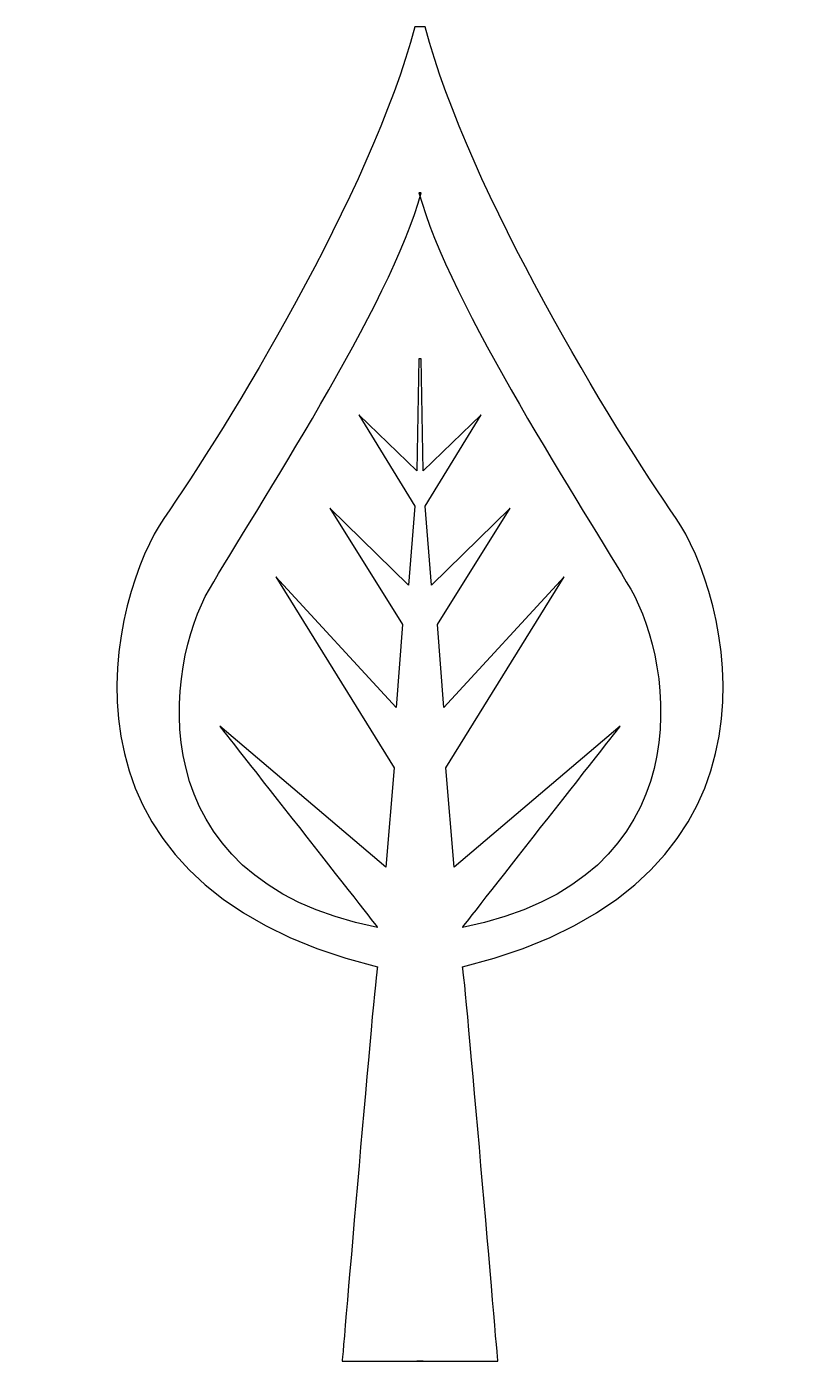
# Model space of a CAD drawing. Header units: centimetres. Extents: x -5.5 to 5.5, y -9.3 to 9.3.
import ezdxf

# ---------------------------------------------------------------- set-up
doc = ezdxf.new("R2010")
doc.units = ezdxf.units.CM
doc.header["$MEASUREMENT"] = 0
doc.layers.add('Camada 1', color=7, linetype='Continuous')

msp = doc.modelspace()

# ---------------------------------------------------------------- linework, layer by layer
at = {"layer": 'Camada 1'}
for points, knots in [([(0.0431, -9.28821), (0.0431, -9.28821), (-1.08326, -9.28821), (-1.08326, -9.28821), (-1.08326, -9.28821), (-1.08326, -9.28821), (-0.62077, -3.85671), (-0.59211, -3.79946), (-0.59211, -3.79946), (-5.47476, -2.58618), (-4.24243, 1.4739), (-3.56751, 2.44106), (-3.56751, 2.44106), (-2.70126, 3.68346), (-0.679, 6.97721), (-0.07239, 9.28821), (-0.07239, 9.28821), (-0.07239, 9.28821), (0.07226, 9.28821), (0.07226, 9.28821), (0.07226, 9.28821), (0.6789, 6.97721), (2.70164, 3.68346), (3.56788, 2.44106), (3.56788, 2.44106), (4.24228, 1.47388), (5.47463, -2.58618), (0.59251, -3.79946), (0.59251, -3.79946), (0.62111, -3.85672), (1.08363, -9.28821), (1.08363, -9.28821), (1.08363, -9.28821), (1.08363, -9.28821), (-0.04323, -9.28821), (-0.04323, -9.28821), (-0.04323, -9.28821), (-0.04323, -9.28821), (0.0431, -9.28821), (0.0431, -9.28821)], [0, 0, 0, 0, 0.09090909, 0.09090909, 0.09090909, 0.09090909, 0.18181818, 0.18181818, 0.18181818, 0.18181818, 0.27272727, 0.27272727, 0.27272727, 0.27272727, 0.36363636, 0.36363636, 0.36363636, 0.36363636, 0.45454545, 0.45454545, 0.45454545, 0.45454545, 0.54545455, 0.54545455, 0.54545455, 0.54545455, 0.63636364, 0.63636364, 0.63636364, 0.63636364, 0.72727273, 0.72727273, 0.72727273, 0.72727273, 0.81818182, 0.81818182, 0.81818182, 0.81818182, 1, 1, 1, 1]), ([(0.0145, 4.6657), (0.0145, 4.6657), (0.0431, 3.10545), (0.0431, 3.10545), (0.0431, 3.10545), (0.0431, 3.10545), (0.85262, 3.88584), (0.85262, 3.88584), (0.85262, 3.88584), (0.85262, 3.88584), (0.07226, 2.61433), (0.07226, 2.61433), (0.07226, 2.61433), (0.07226, 2.61433), (0.15865, 1.51657), (0.15865, 1.51657), (0.15865, 1.51657), (0.15865, 1.51657), (1.25691, 2.5852), (1.25691, 2.5852), (1.25691, 2.5852), (1.25691, 2.5852), (0.24551, 0.96772), (0.24551, 0.96772), (0.24551, 0.96772), (0.24551, 0.96772), (0.33237, -0.18779), (0.33237, -0.18779), (0.33237, -0.18779), (0.33237, -0.18779), (2.00761, 1.63209), (2.00761, 1.63209), (2.00761, 1.63209), (2.00761, 1.63209), (0.36148, -1.02541), (0.36148, -1.02541), (0.36148, -1.02541), (0.36148, -1.02541), (0.477, -2.41244), (0.477, -2.41244), (0.477, -2.41244), (0.477, -2.41244), (2.788, -0.44794), (2.788, -0.44794), (2.788, -0.44794), (2.788, -0.44794), (0.56336, -3.27919), (0.59251, -3.25006), (0.59251, -3.25006), (3.97211, -2.58617), (3.53925, 0.41884), (2.93262, 1.45884), (2.93262, 1.45884), (2.32598, 2.49886), (0.39011, 5.44561), (-0.01412, 6.97723), (-0.01412, 6.97723), (-0.01412, 6.97723), (0.0145, 6.97723), (0.0145, 6.97723), (0.0145, 6.97723), (-0.38976, 5.44559), (-2.32563, 2.49884), (-2.93227, 1.45882), (-2.93227, 1.45882), (-3.53888, 0.41882), (-3.97227, -2.58618), (-0.59214, -3.25008), (-0.59214, -3.25008), (-0.56351, -3.27921), (-2.78816, -0.44796), (-2.78816, -0.44796), (-2.78816, -0.44796), (-2.78816, -0.44796), (-0.47665, -2.41246), (-0.47665, -2.41246), (-0.47665, -2.41246), (-0.47665, -2.41246), (-0.36116, -1.02543), (-0.36116, -1.02543), (-0.36116, -1.02543), (-0.36116, -1.02543), (-2.00776, 1.63207), (-2.00776, 1.63207), (-2.00776, 1.63207), (-2.00776, 1.63207), (-0.3325, -0.18781), (-0.3325, -0.18781), (-0.3325, -0.18781), (-0.3325, -0.18781), (-0.24511, 0.9677), (-0.24511, 0.9677), (-0.24511, 0.9677), (-0.24511, 0.9677), (-1.25651, 2.58518), (-1.25651, 2.58518), (-1.25651, 2.58518), (-1.25651, 2.58518), (-0.15878, 1.51655), (-0.15878, 1.51655), (-0.15878, 1.51655), (-0.15878, 1.51655), (-0.07239, 2.61431), (-0.07239, 2.61431), (-0.07239, 2.61431), (-0.07239, 2.61431), (-0.85228, 3.88582), (-0.85228, 3.88582), (-0.85228, 3.88582), (-0.85228, 3.88582), (-0.04326, 3.10543), (-0.04326, 3.10543), (-0.04326, 3.10543), (-0.04326, 3.10543), (-0.01413, 4.66568), (-0.01413, 4.66568), (-0.01413, 4.66568), (-0.01413, 4.66568), (0.0145, 4.66568), (0.0145, 4.66568), (0.0145, 4.66568), (0.0145, 4.66568), (0.0145, 4.6657), (0.0145, 4.6657)], [0, 0, 0, 0, 0.03125, 0.03125, 0.03125, 0.03125, 0.0625, 0.0625, 0.0625, 0.0625, 0.09375, 0.09375, 0.09375, 0.09375, 0.125, 0.125, 0.125, 0.125, 0.15625, 0.15625, 0.15625, 0.15625, 0.1875, 0.1875, 0.1875, 0.1875, 0.21875, 0.21875, 0.21875, 0.21875, 0.25, 0.25, 0.25, 0.25, 0.28125, 0.28125, 0.28125, 0.28125, 0.3125, 0.3125, 0.3125, 0.3125, 0.34375, 0.34375, 0.34375, 0.34375, 0.375, 0.375, 0.375, 0.375, 0.40625, 0.40625, 0.40625, 0.40625, 0.4375, 0.4375, 0.4375, 0.4375, 0.46875, 0.46875, 0.46875, 0.46875, 0.5, 0.5, 0.5, 0.5, 0.53125, 0.53125, 0.53125, 0.53125, 0.5625, 0.5625, 0.5625, 0.5625, 0.59375, 0.59375, 0.59375, 0.59375, 0.625, 0.625, 0.625, 0.625, 0.65625, 0.65625, 0.65625, 0.65625, 0.6875, 0.6875, 0.6875, 0.6875, 0.71875, 0.71875, 0.71875, 0.71875, 0.75, 0.75, 0.75, 0.75, 0.78125, 0.78125, 0.78125, 0.78125, 0.8125, 0.8125, 0.8125, 0.8125, 0.84375, 0.84375, 0.84375, 0.84375, 0.875, 0.875, 0.875, 0.875, 0.90625, 0.90625, 0.90625, 0.90625, 0.9375, 0.9375, 0.9375, 0.9375, 1, 1, 1, 1])]:
    msp.add_open_spline(points, degree=3, knots=knots, dxfattribs=at)

doc.saveas('drawing.dxf')
